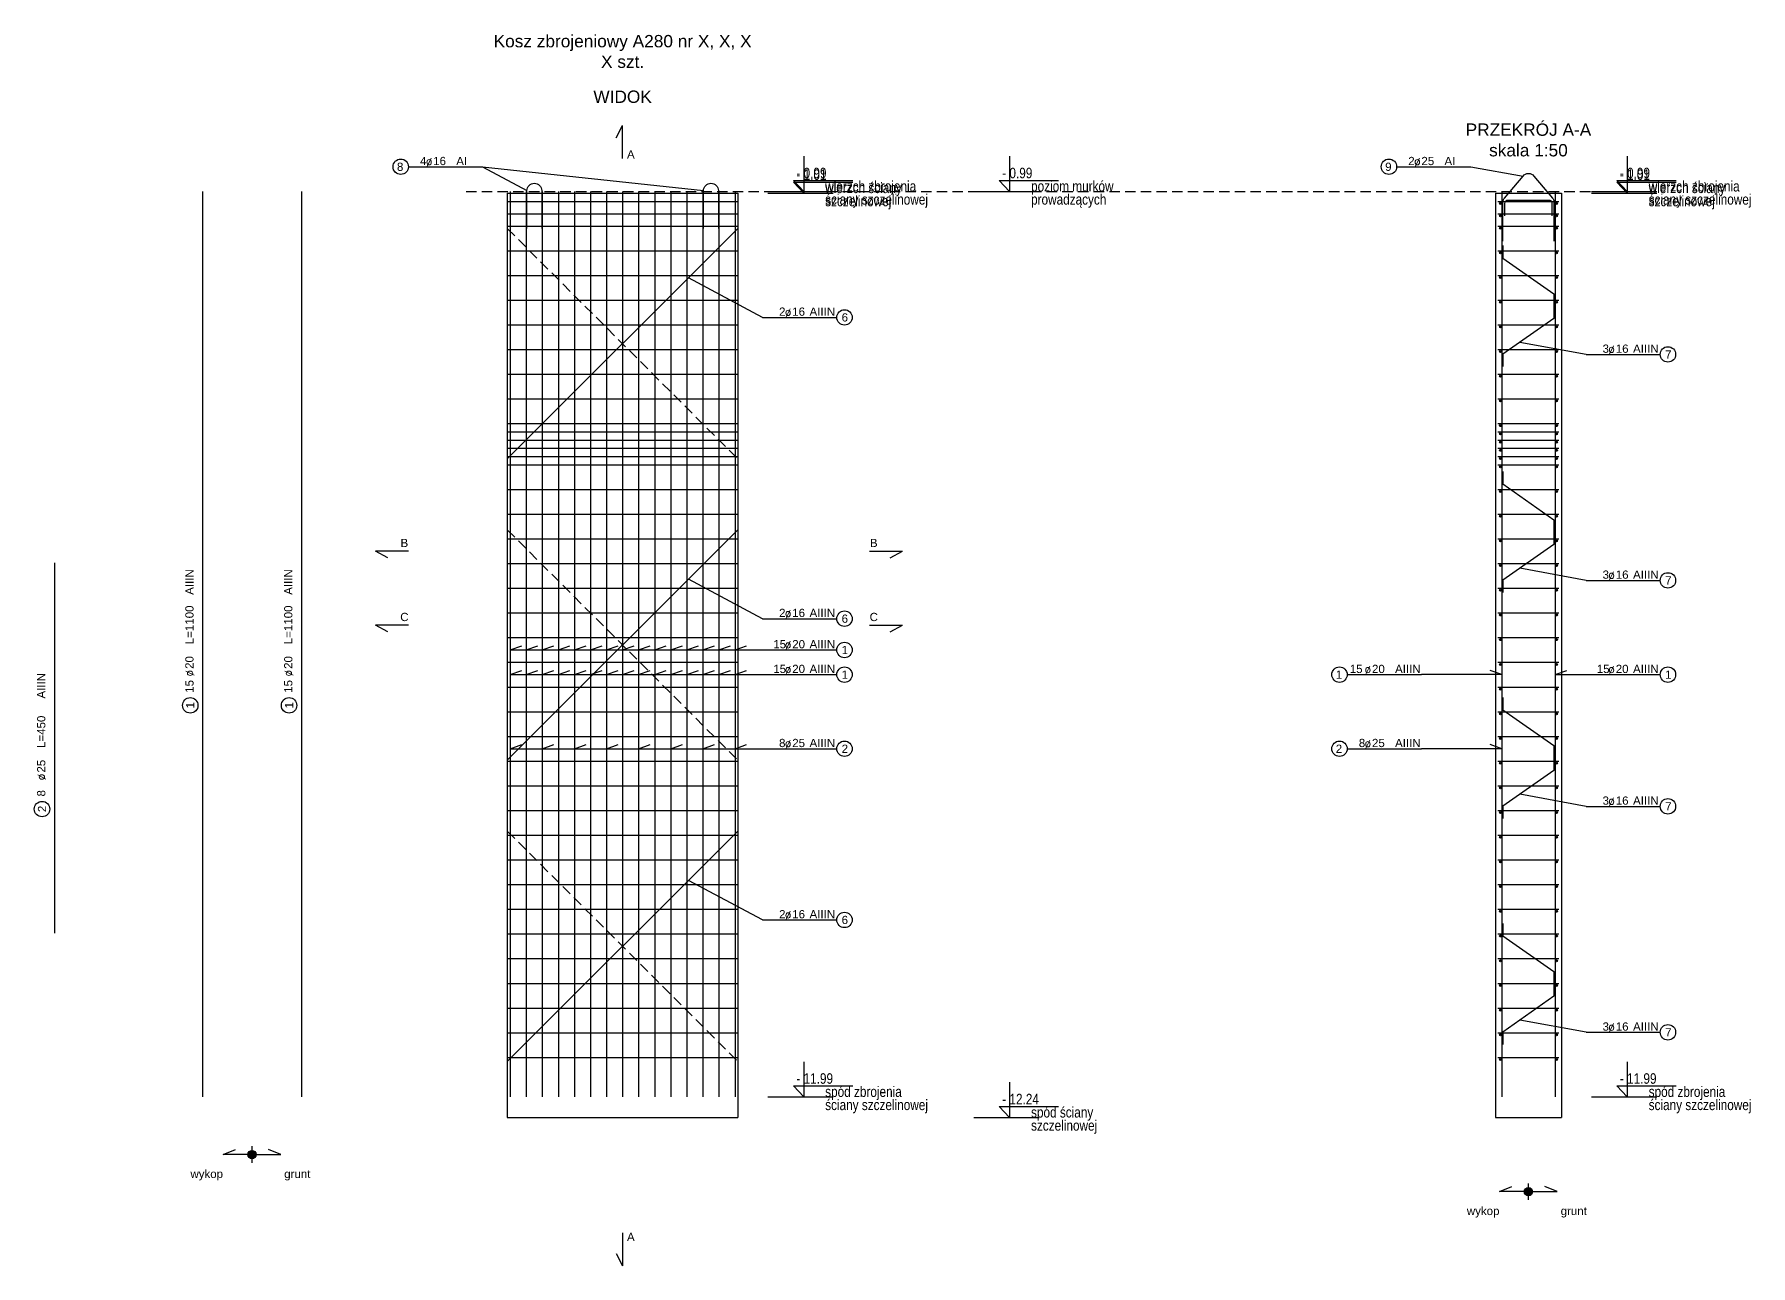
# Model space of a CAD drawing. Extents: x -5033 to 9347, y -17890 to -2362.
# Drawn here: x -1574 to 510, y -3858 to -2362 of the extents above; entities that cross this region are included whole.
import ezdxf
from ezdxf.enums import TextEntityAlignment as Align

# ---------------------------------------------------------------- set-up
doc = ezdxf.new("R2010")
doc.units = 0
doc.header["$MEASUREMENT"] = 0
doc.linetypes.add('DASHED', pattern=[19.05, 12.7, -6.35])
for name, color, linetype in [('__SOL-KOTY_WYSOKOSCIOWE', 4, 'CONTINUOUS'), ('__SOL-OPISY', 4, 'CONTINUOUS'), ('__SOL-PRZERYWANA', 253, 'DASHED'), ('__SOL-WIDOK', 4, 'CONTINUOUS'), ('__SOL-ZBROJENIE', 3, 'CONTINUOUS')]:
    doc.layers.add(name, color=color, linetype=linetype)
doc.styles.add('ARIAL', font='arial.ttf', dxfattribs={"height": 2.5})
doc.styles.add('SIMPLEX', font='SIMPLEX.SHX', dxfattribs={"width": 0.8})
doc.styles.get("Standard").update_dxf_attribs({"font": 'arial.ttf'})

# ---------------------------------------------------------------- blocks, each defined once
blk = doc.blocks.new('OPIS_PRET_BEZ_LINII')
at = {"layer": '__SOL-OPISY'}
blk.add_circle((25.7, 0), 9.36, dxfattribs=at)
at = {"layer": '__SOL-OPISY', "style": 'SIMPLEX', "width": 0.9}
blk.add_text(' %%c ', height=10, dxfattribs=at).set_placement((64.7, -4.8), align=Align.CENTER)
at = {"layer": '__SOL-OPISY', "style": 'ARIAL', "width": 0.8}
blk.add_attdef('NUMER', text='', height=10, dxfattribs=at).set_placement((25.7, 0), align=Align.MIDDLE)
blk.add_attdef('ILOSC', text='', height=10, dxfattribs=at).set_placement((56.9, -5.1), align=Align.RIGHT)
for tag, p in [('SREDNICA', (71, -5.1)), ('DLUGOSC', (95.1, -5.2)), ('STAL', (144.7, -5.2))]:
    blk.add_attdef(tag, p, '', height=10, dxfattribs=at)
blk = doc.blocks.new('OPIS_PRAWY')
at = {"layer": '__SOL-OPISY'}
blk.add_line((0, 0), (90, 0), dxfattribs=at)
blk.add_circle((99.4, 0), 9.36, dxfattribs=at)
at = {"layer": '__SOL-OPISY', "style": 'SIMPLEX', "width": 0.9}
blk.add_text(' %%c ', height=10, dxfattribs=at).set_placement((20.9, 0.5))
at = {"layer": '__SOL-OPISY', "style": 'ARIAL', "width": 0.8}
blk.add_attdef('ILOSC', text='', height=10, dxfattribs=at).set_placement((27.1, 0.1), align=Align.RIGHT)
for tag, p in [('SREDNICA', (35.4, 0.1)), ('STAL', (58.4, 0.5))]:
    blk.add_attdef(tag, p, '', height=10, dxfattribs=at)
for tag, p in [('NUMER', (99.4, 0)), ('DLUGOSC', (52.8, -6.1))]:
    blk.add_attdef(tag, text='', height=10, dxfattribs=at).set_placement(p, align=Align.MIDDLE)
blk = doc.blocks.new('OPIS_LEWY')
at = {"layer": '__SOL-OPISY'}
blk.add_line((-90, 0), (0, 0), dxfattribs=at)
blk.add_circle((-99.4, 0), 9.36, dxfattribs=at)
at = {"layer": '__SOL-OPISY', "style": 'SIMPLEX', "width": 0.9}
blk.add_text(' %%c ', height=10, dxfattribs=at).set_placement((-75, 0.5))
at = {"layer": '__SOL-OPISY', "style": 'ARIAL', "width": 0.8}
for tag, p in [('NUMER', (-99.4, 0)), ('DLUGOSC', (-58.9, -6.6))]:
    blk.add_attdef(tag, text='', height=10, dxfattribs=at).set_placement(p, align=Align.MIDDLE)
blk.add_attdef('ILOSC', text='', height=10, dxfattribs=at).set_placement((-74, 0.1), align=Align.RIGHT)
for tag, p in [('SREDNICA', (-65.8, 0.1)), ('STAL', (-42.7, 0.3))]:
    blk.add_attdef(tag, p, '', height=10, dxfattribs=at)
blk = doc.blocks.new('KOTA')
at = {"layer": '__SOL-KOTY_WYSOKOSCIOWE'}
for p, q in [((0, 33.4), (0, 0)), ((-34, 0), (28, 0)), ((0, 0), (-9.9, 10.4)), ((-9.9, 10.4), (46.5, 10.4))]:
    blk.add_line(p, q, dxfattribs=at)
at = {"layer": '__SOL-KOTY_WYSOKOSCIOWE', "style": 'ARIAL', "width": 0.8}
blk.add_attdef('RZEDNA', (500.5, 15.9), '', height=10.4, dxfattribs=at)

msp = doc.modelspace()

# ---------------------------------------------------------------- hatches: boundary and pattern name
at = {"layer": '__SOL-OPISY'}
for points in [[(-1305, -3723, 1), (-1315, -3723, 1)], [(245, -3768, 1), (235, -3768, 1)]]:
    msp.add_hatch(color=256, dxfattribs=at).paths.add_polyline_path(points)
at = {"layer": '__SOL-ZBROJENIE'}
for points in [[(207.2, -2567.5, 1), (204.8, -2567.5, 1)], [(207.2, -2582.5, 1), (204.8, -2582.5, 1)], [(275.2, -2567.5, 1), (272.8, -2567.5, 1)], [(275.2, -2582.5, 1), (272.8, -2582.5, 1)], [(207.2, -2597.5, 1), (204.8, -2597.5, 1)], [(275.2, -2597.5, 1), (272.8, -2597.5, 1)], [(207.2, -2627.5, 1), (204.8, -2627.5, 1)], [(275.2, -2627.5, 1), (272.8, -2627.5, 1)], [(207.2, -2657.5, 1), (204.8, -2657.5, 1)], [(275.2, -2657.5, 1), (272.8, -2657.5, 1)], [(207.2, -2687.5, 1), (204.8, -2687.5, 1)], [(275.2, -2687.5, 1), (272.8, -2687.5, 1)], [(207.2, -2717.5, 1), (204.8, -2717.5, 1)], [(275.2, -2717.5, 1), (272.8, -2717.5, 1)], [(207.2, -2747.5, 1), (204.8, -2747.5, 1)], [(275.2, -2747.5, 1), (272.8, -2747.5, 1)], [(207.2, -2777.5, 1), (204.8, -2777.5, 1)], [(275.2, -2777.5, 1), (272.8, -2777.5, 1)], [(207.2, -2807.5, 1), (204.8, -2807.5, 1)], [(275.2, -2807.5, 1), (272.8, -2807.5, 1)], [(207.2, -2837.5, 1), (204.8, -2837.5, 1)], [(207.2, -2847.5, 1), (204.8, -2847.5, 1)], [(275.2, -2837.5, 1), (272.8, -2837.5, 1)], [(275.2, -2847.5, 1), (272.8, -2847.5, 1)], [(207.2, -2857.5, 1), (204.8, -2857.5, 1)], [(207.2, -2867.5, 1), (204.8, -2867.5, 1)], [(275.2, -2857.5, 1), (272.8, -2857.5, 1)], [(275.2, -2867.5, 1), (272.8, -2867.5, 1)], [(207.2, -2877.5, 1), (204.8, -2877.5, 1)], [(207.2, -2887.5, 1), (204.8, -2887.5, 1)], [(275.2, -2877.5, 1), (272.8, -2877.5, 1)], [(275.2, -2887.5, 1), (272.8, -2887.5, 1)], [(207.2, -2917.5, 1), (204.8, -2917.5, 1)], [(275.2, -2917.5, 1), (272.8, -2917.5, 1)], [(207.2, -2947.5, 1), (204.8, -2947.5, 1)], [(275.2, -2947.5, 1), (272.8, -2947.5, 1)], [(207.2, -2977.5, 1), (204.8, -2977.5, 1)], [(275.2, -2977.5, 1), (272.8, -2977.5, 1)], [(207.2, -3007.5, 1), (204.8, -3007.5, 1)], [(275.2, -3007.5, 1), (272.8, -3007.5, 1)], [(207.2, -3037.5, 1), (204.8, -3037.5, 1)], [(275.2, -3037.5, 1), (272.8, -3037.5, 1)], [(207.2, -3067.5, 1), (204.8, -3067.5, 1)], [(275.2, -3067.5, 1), (272.8, -3067.5, 1)], [(207.2, -3097.5, 1), (204.8, -3097.5, 1)], [(275.2, -3097.5, 1), (272.8, -3097.5, 1)], [(207.2, -3127.5, 1), (204.8, -3127.5, 1)], [(275.2, -3127.5, 1), (272.8, -3127.5, 1)], [(207.2, -3157.5, 1), (204.8, -3157.5, 1)], [(275.2, -3157.5, 1), (272.8, -3157.5, 1)], [(207.2, -3187.5, 1), (204.8, -3187.5, 1)], [(275.2, -3187.5, 1), (272.8, -3187.5, 1)], [(207.2, -3217.5, 1), (204.8, -3217.5, 1)], [(275.2, -3217.5, 1), (272.8, -3217.5, 1)], [(207.2, -3247.5, 1), (204.8, -3247.5, 1)], [(275.2, -3247.5, 1), (272.8, -3247.5, 1)], [(207.2, -3277.5, 1), (204.8, -3277.5, 1)], [(275.2, -3277.5, 1), (272.8, -3277.5, 1)], [(207.2, -3307.5, 1), (204.8, -3307.5, 1)], [(275.2, -3307.5, 1), (272.8, -3307.5, 1)], [(207.2, -3337.5, 1), (204.8, -3337.5, 1)], [(275.2, -3337.5, 1), (272.8, -3337.5, 1)], [(207.2, -3367.5, 1), (204.8, -3367.5, 1)], [(275.2, -3367.5, 1), (272.8, -3367.5, 1)], [(207.2, -3397.5, 1), (204.8, -3397.5, 1)], [(275.2, -3397.5, 1), (272.8, -3397.5, 1)], [(207.2, -3427.5, 1), (204.8, -3427.5, 1)], [(275.2, -3427.5, 1), (272.8, -3427.5, 1)], [(207.2, -3457.5, 1), (204.8, -3457.5, 1)], [(275.2, -3457.5, 1), (272.8, -3457.5, 1)], [(207.2, -3487.5, 1), (204.8, -3487.5, 1)], [(275.2, -3487.5, 1), (272.8, -3487.5, 1)], [(207.2, -3517.5, 1), (204.8, -3517.5, 1)], [(275.2, -3517.5, 1), (272.8, -3517.5, 1)], [(207.2, -3547.5, 1), (204.8, -3547.5, 1)], [(275.2, -3547.5, 1), (272.8, -3547.5, 1)], [(207.2, -3577.5, 1), (204.8, -3577.5, 1)], [(275.2, -3577.5, 1), (272.8, -3577.5, 1)], [(207.2, -3607.5, 1), (204.8, -3607.5, 1)], [(275.2, -3607.5, 1), (272.8, -3607.5, 1)]]:
    msp.add_hatch(color=256, dxfattribs=at).paths.add_polyline_path(points)

# ---------------------------------------------------------------- linework, layer by layer
at = {"layer": '__SOL-OPISY'}
for p, q in [((-868, -2488), (-860, -2473)), ((-860, -2513), (-860, -2473)), ((-1030, -2523), (-976.25, -2552)), ((-1030, -2523), (-761.75, -2552)), ((170, -2523), (233.5, -2534.3)), ((-690, -2706), (-780, -2658)), ((310, -2750.98), (229.52, -2736.3)), ((-1120, -2990), (-1160, -2990)), ((-1145, -2998), (-1160, -2990)), ((-560, -2990), (-520, -2990)), ((-535, -2998), (-520, -2990)), ((310, -3025.48), (229.52, -3010.8)), ((-690, -3072), (-780, -3024)), ((-1120, -3080), (-1160, -3080)), ((-1145, -3088), (-1160, -3080)), ((-560, -3080), (-520, -3080)), ((-535, -3088), (-520, -3080)), ((-996.5, -3110), (-982.4, -3104.87)), ((-977, -3110), (-962.9, -3104.87)), ((-957.5, -3110), (-943.4, -3104.87)), ((-938, -3110), (-923.9, -3104.87)), ((-918.5, -3110), (-904.4, -3104.87)), ((-899, -3110), (-884.9, -3104.87)), ((-879.5, -3110), (-865.4, -3104.87)), ((-860, -3110), (-845.9, -3104.87)), ((-840.5, -3110), (-826.4, -3104.87)), ((-821, -3110), (-806.9, -3104.87)), ((-801.5, -3110), (-787.4, -3104.87)), ((-782, -3110), (-767.9, -3104.87)), ((-762.5, -3110), (-748.4, -3104.87)), ((-743, -3110), (-728.9, -3104.87)), ((-723.5, -3110), (-709.4, -3104.87)), ((-996.5, -3110), (-690, -3110)), ((-996.5, -3140), (-982.4, -3134.87)), ((-996.5, -3140), (-690, -3140)), ((-977, -3140), (-962.9, -3134.87)), ((-957.5, -3140), (-943.4, -3134.87)), ((-938, -3140), (-923.9, -3134.87)), ((-918.5, -3140), (-904.4, -3134.87)), ((-899, -3140), (-884.9, -3134.87)), ((-879.5, -3140), (-865.4, -3134.87)), ((-860, -3140), (-845.9, -3134.87)), ((-840.5, -3140), (-826.4, -3134.87)), ((-821, -3140), (-806.9, -3134.87)), ((-801.5, -3140), (-787.4, -3134.87)), ((-782, -3140), (-767.9, -3134.87)), ((-762.5, -3140), (-748.4, -3134.87)), ((-743, -3140), (-728.9, -3134.87)), ((-723.5, -3140), (-709.4, -3134.87)), ((207.5, -3140), (110, -3140)), ((207.5, -3140), (193.41, -3134.87)), ((272.5, -3140), (286.6, -3134.87)), ((272.5, -3140), (310, -3140)), ((-996.5, -3230), (-982.4, -3224.87)), ((-996.5, -3230), (-690, -3230)), ((-957.5, -3230), (-943.4, -3224.87)), ((-918.5, -3230), (-904.4, -3224.87)), ((-879.5, -3230), (-865.4, -3224.87)), ((-840.5, -3230), (-826.4, -3224.87)), ((-801.5, -3230), (-787.4, -3224.87)), ((-762.5, -3230), (-748.4, -3224.87)), ((-723.5, -3230), (-709.4, -3224.87)), ((207.5, -3230), (110, -3230)), ((207.5, -3230), (193.41, -3224.87)), ((310, -3299.98), (229.52, -3285.3)), ((-690, -3438), (-780, -3390)), ((310, -3574.48), (229.52, -3559.8)), ((-1345, -3723), (-1330, -3717)), ((-1310, -3723), (-1345, -3723)), ((-1310, -3733), (-1310, -3713)), ((-1310, -3723), (-1275, -3723)), ((-1275, -3723), (-1290, -3717)), ((205, -3768), (220, -3762)), ((240, -3768), (205, -3768)), ((240, -3778), (240, -3758)), ((240, -3768), (275, -3768)), ((275, -3768), (260, -3762)), ((-860, -3818), (-860, -3858)), ((-868, -3843), (-860, -3858))]:
    msp.add_line(p, q, dxfattribs=at)
for centre in [(-1310, -3723), (240, -3768)]:
    msp.add_circle(centre, 5, dxfattribs=at)
at = {"layer": '__SOL-PRZERYWANA'}
msp.add_line((-1050, -2553), (330, -2553), dxfattribs=at)
for points in [[(-1000, -2578), (-1000, -2598), (-720, -2878), (-720, -2898)], [(-1000, -2944), (-1000, -2964), (-720, -3244), (-720, -3264)], [(-1000, -3310), (-1000, -3330), (-720, -3610), (-720, -3630)]]:
    msp.add_lwpolyline(points, dxfattribs=at)
at = {"layer": '__SOL-WIDOK'}
for p, q in [((-1000, -2555), (-1000, -3678)), ((-1000, -2555), (-720, -2555)), ((-720, -2555), (-720, -3678)), ((200, -2555), (200, -3678)), ((200, -2555), (280, -2555)), ((280, -2555), (280, -3678)), ((-1000, -3678), (-720, -3678)), ((200, -3678), (280, -3678))]:
    msp.add_line(p, q, dxfattribs=at)
at = {"layer": '__SOL-ZBROJENIE'}
for p, q in [((-1370, -2553), (-1370, -3653)), ((-1250, -2553), (-1250, -3653)), ((-996.5, -2553), (-996.5, -3653)), ((-977, -2553), (-977, -3653)), ((-957.5, -2553), (-957.5, -3653)), ((-938, -2553), (-938, -3653)), ((-918.5, -2553), (-918.5, -3653)), ((-899, -2553), (-899, -3653)), ((-879.5, -2553), (-879.5, -3653)), ((-860, -2553), (-860, -3653)), ((-840.5, -2553), (-840.5, -3653)), ((-821, -2553), (-821, -3653)), ((-801.5, -2553), (-801.5, -3653)), ((-782, -2553), (-782, -3653)), ((-762.5, -2553), (-762.5, -3653)), ((-743, -2553), (-743, -3653)), ((-723.5, -2553), (-723.5, -3653)), ((207.5, -2553), (207.5, -3653)), ((272.5, -2553), (272.5, -3653)), ((-1000, -2565), (-720, -2565)), ((-1000, -2580), (-720, -2580)), ((203, -2565), (277, -2565)), ((203, -2580), (277, -2580)), ((-1000, -2595), (-720, -2595)), ((203, -2595), (277, -2595)), ((-1000, -2625), (-720, -2625)), ((203, -2625), (277, -2625)), ((-1000, -2655), (-720, -2655)), ((203, -2655), (277, -2655)), ((-1000, -2685), (-720, -2685)), ((203, -2685), (277, -2685)), ((-1000, -2715), (-720, -2715)), ((203, -2715), (277, -2715)), ((-1000, -2745), (-720, -2745)), ((203, -2745), (277, -2745)), ((-1000, -2775), (-720, -2775)), ((203, -2775), (277, -2775)), ((-1000, -2805), (-720, -2805)), ((203, -2805), (277, -2805)), ((-1000, -2835), (-720, -2835)), ((-1000, -2845), (-720, -2845)), ((-1000, -2855), (-720, -2855)), ((203, -2835), (277, -2835)), ((203, -2845), (277, -2845)), ((203, -2855), (277, -2855)), ((-1000, -2865), (-720, -2865)), ((-1000, -2875), (-720, -2875)), ((203, -2865), (277, -2865)), ((203, -2875), (277, -2875)), ((-1000, -2885), (-720, -2885)), ((203, -2885), (277, -2885)), ((-1000, -2915), (-720, -2915)), ((203, -2915), (277, -2915)), ((-1000, -2945), (-720, -2945)), ((203, -2945), (277, -2945)), ((-1000, -2975), (-720, -2975)), ((203, -2975), (277, -2975)), ((-1550, -3004), (-1550, -3454)), ((-1000, -3005), (-720, -3005)), ((203, -3005), (277, -3005)), ((-1000, -3035), (-720, -3035)), ((203, -3035), (277, -3035)), ((-1000, -3065), (-720, -3065)), ((203, -3065), (277, -3065)), ((-1000, -3095), (-720, -3095)), ((203, -3095), (277, -3095)), ((-1000, -3125), (-720, -3125)), ((203, -3125), (277, -3125)), ((-1000, -3155), (-720, -3155)), ((203, -3155), (277, -3155)), ((-1000, -3185), (-720, -3185)), ((203, -3185), (277, -3185)), ((-1000, -3215), (-720, -3215)), ((203, -3215), (277, -3215)), ((-1000, -3245), (-720, -3245)), ((203, -3245), (277, -3245)), ((-1000, -3275), (-720, -3275)), ((203, -3275), (277, -3275)), ((-1000, -3305), (-720, -3305)), ((203, -3305), (277, -3305)), ((-1000, -3335), (-720, -3335)), ((203, -3335), (277, -3335)), ((-1000, -3365), (-720, -3365)), ((203, -3365), (277, -3365)), ((-1000, -3395), (-720, -3395)), ((203, -3395), (277, -3395)), ((-1000, -3425), (-720, -3425)), ((203, -3425), (277, -3425)), ((-1000, -3455), (-720, -3455)), ((203, -3455), (277, -3455)), ((-1000, -3485), (-720, -3485)), ((203, -3485), (277, -3485)), ((-1000, -3515), (-720, -3515)), ((203, -3515), (277, -3515)), ((-1000, -3545), (-720, -3545)), ((203, -3545), (277, -3545)), ((-1000, -3575), (-720, -3575)), ((203, -3575), (277, -3575)), ((-1000, -3605), (-720, -3605)), ((203, -3605), (277, -3605))]:
    msp.add_line(p, q, dxfattribs=at)
for points in [[(209, -2613.5), (209, -2565, -0.22), (211, -2561.12), (233.5, -2534.3, -0.5), (246.5, -2534.3), (269, -2561.12, -0.22), (271, -2565), (271, -2613.5)], [(-976.25, -2597.86), (-976.25, -2552, -1), (-958.25, -2552), (-958.25, -2597.86)], [(-761.75, -2597.86), (-761.75, -2552, -1), (-743.75, -2552), (-743.75, -2597.86)], [(211.5, -2582.5), (211.5, -2567.5, -0.48), (215.5, -2563.5), (264.5, -2563.5, -0.48), (268.5, -2567.5), (268.5, -2582.5)]]:
    msp.add_lwpolyline(points, format="xyb", dxfattribs=at)
for points in [[(-720, -2578), (-720, -2598), (-1000, -2878), (-1000, -2898)], [(209, -2618.84), (209, -2633.84), (271, -2677.25), (271, -2707.25), (209, -2750.66), (209, -2765.66)], [(209, -2893.34), (209, -2908.34), (271, -2951.75), (271, -2981.75), (209, -3025.16), (209, -3040.16)], [(-720, -2944), (-720, -2964), (-1000, -3244), (-1000, -3264)], [(209, -3167.84), (209, -3182.84), (271, -3226.25), (271, -3256.25), (209, -3299.66), (209, -3314.66)], [(-720, -3310), (-720, -3330), (-1000, -3610), (-1000, -3630)], [(209, -3442.34), (209, -3457.34), (271, -3500.75), (271, -3530.75), (209, -3574.16), (209, -3589.16)]]:
    msp.add_lwpolyline(points, dxfattribs=at)
for centre in [(206, -2567.5), (206, -2582.5), (274, -2567.5), (274, -2582.5), (206, -2597.5), (274, -2597.5), (206, -2627.5), (274, -2627.5), (206, -2657.5), (274, -2657.5), (206, -2687.5), (274, -2687.5), (206, -2717.5), (274, -2717.5), (206, -2747.5), (274, -2747.5), (206, -2777.5), (274, -2777.5), (206, -2807.5), (274, -2807.5), (206, -2837.5), (206, -2847.5), (274, -2837.5), (274, -2847.5), (206, -2857.5), (206, -2867.5), (274, -2857.5), (274, -2867.5), (206, -2877.5), (206, -2887.5), (274, -2877.5), (274, -2887.5), (206, -2917.5), (274, -2917.5), (206, -2947.5), (274, -2947.5), (206, -2977.5), (274, -2977.5), (206, -3007.5), (274, -3007.5), (206, -3037.5), (274, -3037.5), (206, -3067.5), (274, -3067.5), (206, -3097.5), (274, -3097.5), (206, -3127.5), (274, -3127.5), (206, -3157.5), (274, -3157.5), (206, -3187.5), (274, -3187.5), (206, -3217.5), (274, -3217.5), (206, -3247.5), (274, -3247.5), (206, -3277.5), (274, -3277.5), (206, -3307.5), (274, -3307.5), (206, -3337.5), (274, -3337.5), (206, -3367.5), (274, -3367.5), (206, -3397.5), (274, -3397.5), (206, -3427.5), (274, -3427.5), (206, -3457.5), (274, -3457.5), (206, -3487.5), (274, -3487.5), (206, -3517.5), (274, -3517.5), (206, -3547.5), (274, -3547.5), (206, -3577.5), (274, -3577.5), (206, -3607.5), (274, -3607.5)]:
    msp.add_circle(centre, 1.2, dxfattribs=at)

# ---------------------------------------------------------------- block references
at = {"layer": '__SOL-KOTY_WYSOKOSCIOWE'}
ref = msp.add_blockref('KOTA', (-640, -2553), dxfattribs=dict(at, xscale=1.28, yscale=1.28, zscale=1.28))
ref.add_attrib('RZEDNA', '- 0.99', (-649, -2537), dxfattribs={"height": 12.8, "style": 'ARIAL', "width": 0.8})
ref.add_attrib('OPIS1', 'wierzch zbrojenia', (-614, -2553), dxfattribs={"height": 12.8, "style": 'ARIAL', "width": 0.8})
ref.add_attrib('OPIS2', 'ściany szczelinowej', (-614, -2569), dxfattribs={"height": 12.8, "style": 'ARIAL', "width": 0.8})
ref = msp.add_blockref('KOTA', (-640, -2555), dxfattribs=dict(at, xscale=1.28, yscale=1.28, zscale=1.28))
ref.add_attrib('RZEDNA', '- 1.01', (-649, -2539), dxfattribs={"height": 12.8, "style": 'ARIAL', "width": 0.8})
ref.add_attrib('OPIS1', 'wierzch ściany', (-614, -2555), dxfattribs={"height": 12.8, "style": 'ARIAL', "width": 0.8})
ref.add_attrib('OPIS2', 'szczelinowej', (-614, -2571), dxfattribs={"height": 12.8, "style": 'ARIAL', "width": 0.8})
ref = msp.add_blockref('KOTA', (-390, -2553), dxfattribs=dict(at, xscale=1.28, yscale=1.28, zscale=1.28))
ref.add_attrib('RZEDNA', '- 0.99', (-399, -2537), dxfattribs={"height": 12.8, "style": 'ARIAL', "width": 0.8})
ref.add_attrib('OPIS1', 'poziom murków', (-364, -2553), dxfattribs={"height": 12.8, "style": 'ARIAL', "width": 0.8})
ref.add_attrib('OPIS2', 'prowadzących', (-364, -2569), dxfattribs={"height": 12.8, "style": 'ARIAL', "width": 0.8})
ref = msp.add_blockref('KOTA', (360, -2553), dxfattribs=dict(at, xscale=1.28, yscale=1.28, zscale=1.28))
ref.add_attrib('RZEDNA', '- 0.99', (351, -2537), dxfattribs={"height": 12.8, "style": 'ARIAL', "width": 0.8})
ref.add_attrib('OPIS1', 'wierzch zbrojenia', (386, -2553), dxfattribs={"height": 12.8, "style": 'ARIAL', "width": 0.8})
ref.add_attrib('OPIS2', 'ściany szczelinowej', (386, -2569), dxfattribs={"height": 12.8, "style": 'ARIAL', "width": 0.8})
ref = msp.add_blockref('KOTA', (360, -2555), dxfattribs=dict(at, xscale=1.28, yscale=1.28, zscale=1.28))
ref.add_attrib('RZEDNA', '- 1.01', (351, -2539), dxfattribs={"height": 12.8, "style": 'ARIAL', "width": 0.8})
ref.add_attrib('OPIS1', 'wierzch ściany', (386, -2555), dxfattribs={"height": 12.8, "style": 'ARIAL', "width": 0.8})
ref.add_attrib('OPIS2', 'szczelinowej', (386, -2571), dxfattribs={"height": 12.8, "style": 'ARIAL', "width": 0.8})
ref = msp.add_blockref('KOTA', (-640, -3653), dxfattribs=dict(at, xscale=1.28, yscale=1.28, zscale=1.28))
ref.add_attrib('RZEDNA', '- 11.99', (-649, -3637), dxfattribs={"height": 12.8, "style": 'ARIAL', "width": 0.8})
ref.add_attrib('OPIS1', 'spód zbrojenia', (-614, -3653), dxfattribs={"height": 12.8, "style": 'ARIAL', "width": 0.8})
ref.add_attrib('OPIS2', 'ściany szczelinowej', (-614, -3669), dxfattribs={"height": 12.8, "style": 'ARIAL', "width": 0.8})
ref = msp.add_blockref('KOTA', (360, -3653), dxfattribs=dict(at, xscale=1.28, yscale=1.28, zscale=1.28))
ref.add_attrib('RZEDNA', '- 11.99', (351, -3637), dxfattribs={"height": 12.8, "style": 'ARIAL', "width": 0.8})
ref.add_attrib('OPIS1', 'spód zbrojenia', (386, -3653), dxfattribs={"height": 12.8, "style": 'ARIAL', "width": 0.8})
ref.add_attrib('OPIS2', 'ściany szczelinowej', (386, -3669), dxfattribs={"height": 12.8, "style": 'ARIAL', "width": 0.8})
ref = msp.add_blockref('KOTA', (-390, -3678), dxfattribs=dict(at, xscale=1.28, yscale=1.28, zscale=1.28))
ref.add_attrib('RZEDNA', '- 12.24', (-399, -3662), dxfattribs={"height": 12.8, "style": 'ARIAL', "width": 0.8})
ref.add_attrib('OPIS1', 'spód ściany', (-364, -3678), dxfattribs={"height": 12.8, "style": 'ARIAL', "width": 0.8})
ref.add_attrib('OPIS2', 'szczelinowej', (-364, -3694), dxfattribs={"height": 12.8, "style": 'ARIAL', "width": 0.8})
at = {"layer": '__SOL-OPISY'}
ref = msp.add_blockref('OPIS_LEWY', (-1030, -2523), dxfattribs=at)
ref.add_attrib('ILOSC', '4', (-1106, -2521), dxfattribs={"height": 10, "style": 'ARIAL'})
ref.add_attrib('SREDNICA', '16', (-1090, -2521), dxfattribs={"height": 10, "style": 'ARIAL'})
ref.add_attrib('STAL', 'AI', (-1062, -2521), dxfattribs={"height": 10, "style": 'ARIAL'})
ref.add_attrib('NUMER', '8', (-1134, -2528), dxfattribs={"height": 10, "style": 'ARIAL'})
ref = msp.add_blockref('OPIS_LEWY', (170, -2523), dxfattribs=at)
ref.add_attrib('ILOSC', '2', (94, -2521), dxfattribs={"height": 10, "style": 'ARIAL'})
ref.add_attrib('SREDNICA', '25', (110, -2521), dxfattribs={"height": 10, "style": 'ARIAL'})
ref.add_attrib('STAL', 'AI', (138, -2521), dxfattribs={"height": 10, "style": 'ARIAL'})
ref.add_attrib('NUMER', '9', (66, -2528), dxfattribs={"height": 10, "style": 'ARIAL'})
ref = msp.add_blockref('OPIS_PRAWY', (-690, -2706), dxfattribs=at)
ref.add_attrib('ILOSC', '2', (-670, -2704), dxfattribs={"height": 10, "style": 'ARIAL'})
ref.add_attrib('SREDNICA', '16', (-654, -2704), dxfattribs={"height": 10, "style": 'ARIAL'})
ref.add_attrib('STAL', 'AIIIN', (-633, -2704), dxfattribs={"height": 10, "style": 'ARIAL'})
ref.add_attrib('NUMER', '6', (-594, -2711), dxfattribs={"height": 10, "style": 'ARIAL'})
ref = msp.add_blockref('OPIS_PRAWY', (310, -2750.98), dxfattribs=at)
ref.add_attrib('ILOSC', '3', (330, -2748.98), dxfattribs={"height": 10, "style": 'ARIAL'})
ref.add_attrib('SREDNICA', '16', (346, -2748.98), dxfattribs={"height": 10, "style": 'ARIAL'})
ref.add_attrib('STAL', 'AIIIN', (367, -2748.98), dxfattribs={"height": 10, "style": 'ARIAL'})
ref.add_attrib('NUMER', '7', (406, -2755.98), dxfattribs={"height": 10, "style": 'ARIAL'})
ref = msp.add_blockref('OPIS_PRET_BEZ_LINII', (-1385, -3203), dxfattribs=dict(at, rotation=90))
ref.add_attrib('NUMER', '1', (-1380, -3181), dxfattribs={"height": 10, "rotation": 90, "style": 'ARIAL'})
ref.add_attrib('ILOSC', '15', (-1381, -3162), dxfattribs={"height": 10, "rotation": 90, "style": 'ARIAL'})
ref.add_attrib('SREDNICA', '20', (-1381, -3133), dxfattribs={"height": 10, "rotation": 90, "style": 'ARIAL'})
ref.add_attrib('DLUGOSC', 'L=1100', (-1381, -3103), dxfattribs={"height": 10, "rotation": 90, "style": 'ARIAL'})
ref.add_attrib('STAL', 'AIIIN', (-1381, -3043), dxfattribs={"height": 10, "rotation": 90, "style": 'ARIAL'})
ref = msp.add_blockref('OPIS_PRET_BEZ_LINII', (-1265, -3203), dxfattribs=dict(at, rotation=90))
ref.add_attrib('NUMER', '1', (-1260, -3181), dxfattribs={"height": 10, "rotation": 90, "style": 'ARIAL'})
ref.add_attrib('ILOSC', '15', (-1261, -3162), dxfattribs={"height": 10, "rotation": 90, "style": 'ARIAL'})
ref.add_attrib('SREDNICA', '20', (-1261, -3133), dxfattribs={"height": 10, "rotation": 90, "style": 'ARIAL'})
ref.add_attrib('DLUGOSC', 'L=1100', (-1261, -3103), dxfattribs={"height": 10, "rotation": 90, "style": 'ARIAL'})
ref.add_attrib('STAL', 'AIIIN', (-1261, -3043), dxfattribs={"height": 10, "rotation": 90, "style": 'ARIAL'})
ref = msp.add_blockref('OPIS_PRAWY', (310, -3025.48), dxfattribs=at)
ref.add_attrib('ILOSC', '3', (330, -3023.48), dxfattribs={"height": 10, "style": 'ARIAL'})
ref.add_attrib('SREDNICA', '16', (346, -3023.48), dxfattribs={"height": 10, "style": 'ARIAL'})
ref.add_attrib('STAL', 'AIIIN', (367, -3023.48), dxfattribs={"height": 10, "style": 'ARIAL'})
ref.add_attrib('NUMER', '7', (406, -3030.48), dxfattribs={"height": 10, "style": 'ARIAL'})
ref = msp.add_blockref('OPIS_PRAWY', (-690, -3072), dxfattribs=at)
ref.add_attrib('ILOSC', '2', (-670, -3070), dxfattribs={"height": 10, "style": 'ARIAL'})
ref.add_attrib('SREDNICA', '16', (-654, -3070), dxfattribs={"height": 10, "style": 'ARIAL'})
ref.add_attrib('STAL', 'AIIIN', (-633, -3070), dxfattribs={"height": 10, "style": 'ARIAL'})
ref.add_attrib('NUMER', '6', (-594, -3077), dxfattribs={"height": 10, "style": 'ARIAL'})
ref = msp.add_blockref('OPIS_PRAWY', (-690, -3110), dxfattribs=at)
ref.add_attrib('ILOSC', '15', (-677, -3108), dxfattribs={"height": 10, "style": 'ARIAL'})
ref.add_attrib('SREDNICA', '20', (-654, -3108), dxfattribs={"height": 10, "style": 'ARIAL'})
ref.add_attrib('STAL', 'AIIIN', (-633, -3108), dxfattribs={"height": 10, "style": 'ARIAL'})
ref.add_attrib('NUMER', '1', (-594, -3115), dxfattribs={"height": 10, "style": 'ARIAL'})
ref = msp.add_blockref('OPIS_PRET_BEZ_LINII', (-1565, -3329), dxfattribs=dict(at, rotation=90))
ref.add_attrib('NUMER', '2', (-1560, -3307), dxfattribs={"height": 10, "rotation": 90, "style": 'ARIAL'})
ref.add_attrib('ILOSC', '8', (-1561, -3288), dxfattribs={"height": 10, "rotation": 90, "style": 'ARIAL'})
ref.add_attrib('SREDNICA', '25', (-1561, -3259), dxfattribs={"height": 10, "rotation": 90, "style": 'ARIAL'})
ref.add_attrib('DLUGOSC', 'L=450', (-1561, -3229), dxfattribs={"height": 10, "rotation": 90, "style": 'ARIAL'})
ref.add_attrib('STAL', 'AIIIN', (-1561, -3169), dxfattribs={"height": 10, "rotation": 90, "style": 'ARIAL'})
ref = msp.add_blockref('OPIS_PRAWY', (-690, -3140), dxfattribs=at)
ref.add_attrib('ILOSC', '15', (-677, -3138), dxfattribs={"height": 10, "style": 'ARIAL'})
ref.add_attrib('SREDNICA', '20', (-654, -3138), dxfattribs={"height": 10, "style": 'ARIAL'})
ref.add_attrib('STAL', 'AIIIN', (-633, -3138), dxfattribs={"height": 10, "style": 'ARIAL'})
ref.add_attrib('NUMER', '1', (-594, -3145), dxfattribs={"height": 10, "style": 'ARIAL'})
ref = msp.add_blockref('OPIS_LEWY', (110, -3140), dxfattribs=at)
ref.add_attrib('ILOSC', '15', (23, -3138), dxfattribs={"height": 10, "style": 'ARIAL'})
ref.add_attrib('SREDNICA', '20', (50, -3138), dxfattribs={"height": 10, "style": 'ARIAL'})
ref.add_attrib('STAL', 'AIIIN', (78, -3138), dxfattribs={"height": 10, "style": 'ARIAL'})
ref.add_attrib('NUMER', '1', (6, -3145), dxfattribs={"height": 10, "style": 'ARIAL'})
ref = msp.add_blockref('OPIS_PRAWY', (310, -3140), dxfattribs=at)
ref.add_attrib('ILOSC', '15', (323, -3138), dxfattribs={"height": 10, "style": 'ARIAL'})
ref.add_attrib('SREDNICA', '20', (346, -3138), dxfattribs={"height": 10, "style": 'ARIAL'})
ref.add_attrib('STAL', 'AIIIN', (367, -3138), dxfattribs={"height": 10, "style": 'ARIAL'})
ref.add_attrib('NUMER', '1', (406, -3145), dxfattribs={"height": 10, "style": 'ARIAL'})
ref = msp.add_blockref('OPIS_PRAWY', (-690, -3230), dxfattribs=at)
ref.add_attrib('ILOSC', '8', (-670, -3228), dxfattribs={"height": 10, "style": 'ARIAL'})
ref.add_attrib('SREDNICA', '25', (-654, -3228), dxfattribs={"height": 10, "style": 'ARIAL'})
ref.add_attrib('STAL', 'AIIIN', (-633, -3228), dxfattribs={"height": 10, "style": 'ARIAL'})
ref.add_attrib('NUMER', '2', (-594, -3235), dxfattribs={"height": 10, "style": 'ARIAL'})
ref = msp.add_blockref('OPIS_LEWY', (110, -3230), dxfattribs=at)
ref.add_attrib('ILOSC', '8', (34, -3228), dxfattribs={"height": 10, "style": 'ARIAL'})
ref.add_attrib('SREDNICA', '25', (50, -3228), dxfattribs={"height": 10, "style": 'ARIAL'})
ref.add_attrib('STAL', 'AIIIN', (78, -3228), dxfattribs={"height": 10, "style": 'ARIAL'})
ref.add_attrib('NUMER', '2', (6, -3235), dxfattribs={"height": 10, "style": 'ARIAL'})
ref = msp.add_blockref('OPIS_PRAWY', (310, -3299.98), dxfattribs=at)
ref.add_attrib('ILOSC', '3', (330, -3297.98), dxfattribs={"height": 10, "style": 'ARIAL'})
ref.add_attrib('SREDNICA', '16', (346, -3297.98), dxfattribs={"height": 10, "style": 'ARIAL'})
ref.add_attrib('STAL', 'AIIIN', (367, -3297.98), dxfattribs={"height": 10, "style": 'ARIAL'})
ref.add_attrib('NUMER', '7', (406, -3304.98), dxfattribs={"height": 10, "style": 'ARIAL'})
ref = msp.add_blockref('OPIS_PRAWY', (-690, -3438), dxfattribs=at)
ref.add_attrib('ILOSC', '2', (-670, -3436), dxfattribs={"height": 10, "style": 'ARIAL'})
ref.add_attrib('SREDNICA', '16', (-654, -3436), dxfattribs={"height": 10, "style": 'ARIAL'})
ref.add_attrib('STAL', 'AIIIN', (-633, -3436), dxfattribs={"height": 10, "style": 'ARIAL'})
ref.add_attrib('NUMER', '6', (-594, -3443), dxfattribs={"height": 10, "style": 'ARIAL'})
ref = msp.add_blockref('OPIS_PRAWY', (310, -3574.48), dxfattribs=at)
ref.add_attrib('ILOSC', '3', (330, -3572.48), dxfattribs={"height": 10, "style": 'ARIAL'})
ref.add_attrib('SREDNICA', '16', (346, -3572.48), dxfattribs={"height": 10, "style": 'ARIAL'})
ref.add_attrib('STAL', 'AIIIN', (367, -3572.48), dxfattribs={"height": 10, "style": 'ARIAL'})
ref.add_attrib('NUMER', '7', (406, -3579.48), dxfattribs={"height": 10, "style": 'ARIAL'})

# ---------------------------------------------------------------- texts
at = {"layer": '__SOL-OPISY', "width": 2500, "attachment_point": 5}
for s, insert, char_height in [('Kosz zbrojeniowy A280 nr X, X, X\\PX szt.\\P', (-860, -2383), 15), ('\\P\\PWIDOK\\P', (-860, -2413), 15), ('\\P\\P\\PPRZEKRÓJ A-A\\Pskala 1:50\\P', (240, -2453), 15), ('A\\P', (-850, -2508), 10), ('B\\P', (-1125, -2980), 10), ('B\\P', (-555, -2980), 10), ('C\\P', (-1125, -3070), 10), ('C\\P', (-555, -3070), 10), ('wykop\\P', (-1365, -3748), 10), ('grunt\\P', (-1255, -3748), 10), ('wykop\\P', (185, -3793), 10), ('grunt\\P', (295, -3793), 10), ('A\\P', (-850, -3823), 10)]:
    msp.add_mtext(s, dxfattribs=dict(at, insert=insert, char_height=char_height))

doc.saveas('drawing.dxf')
